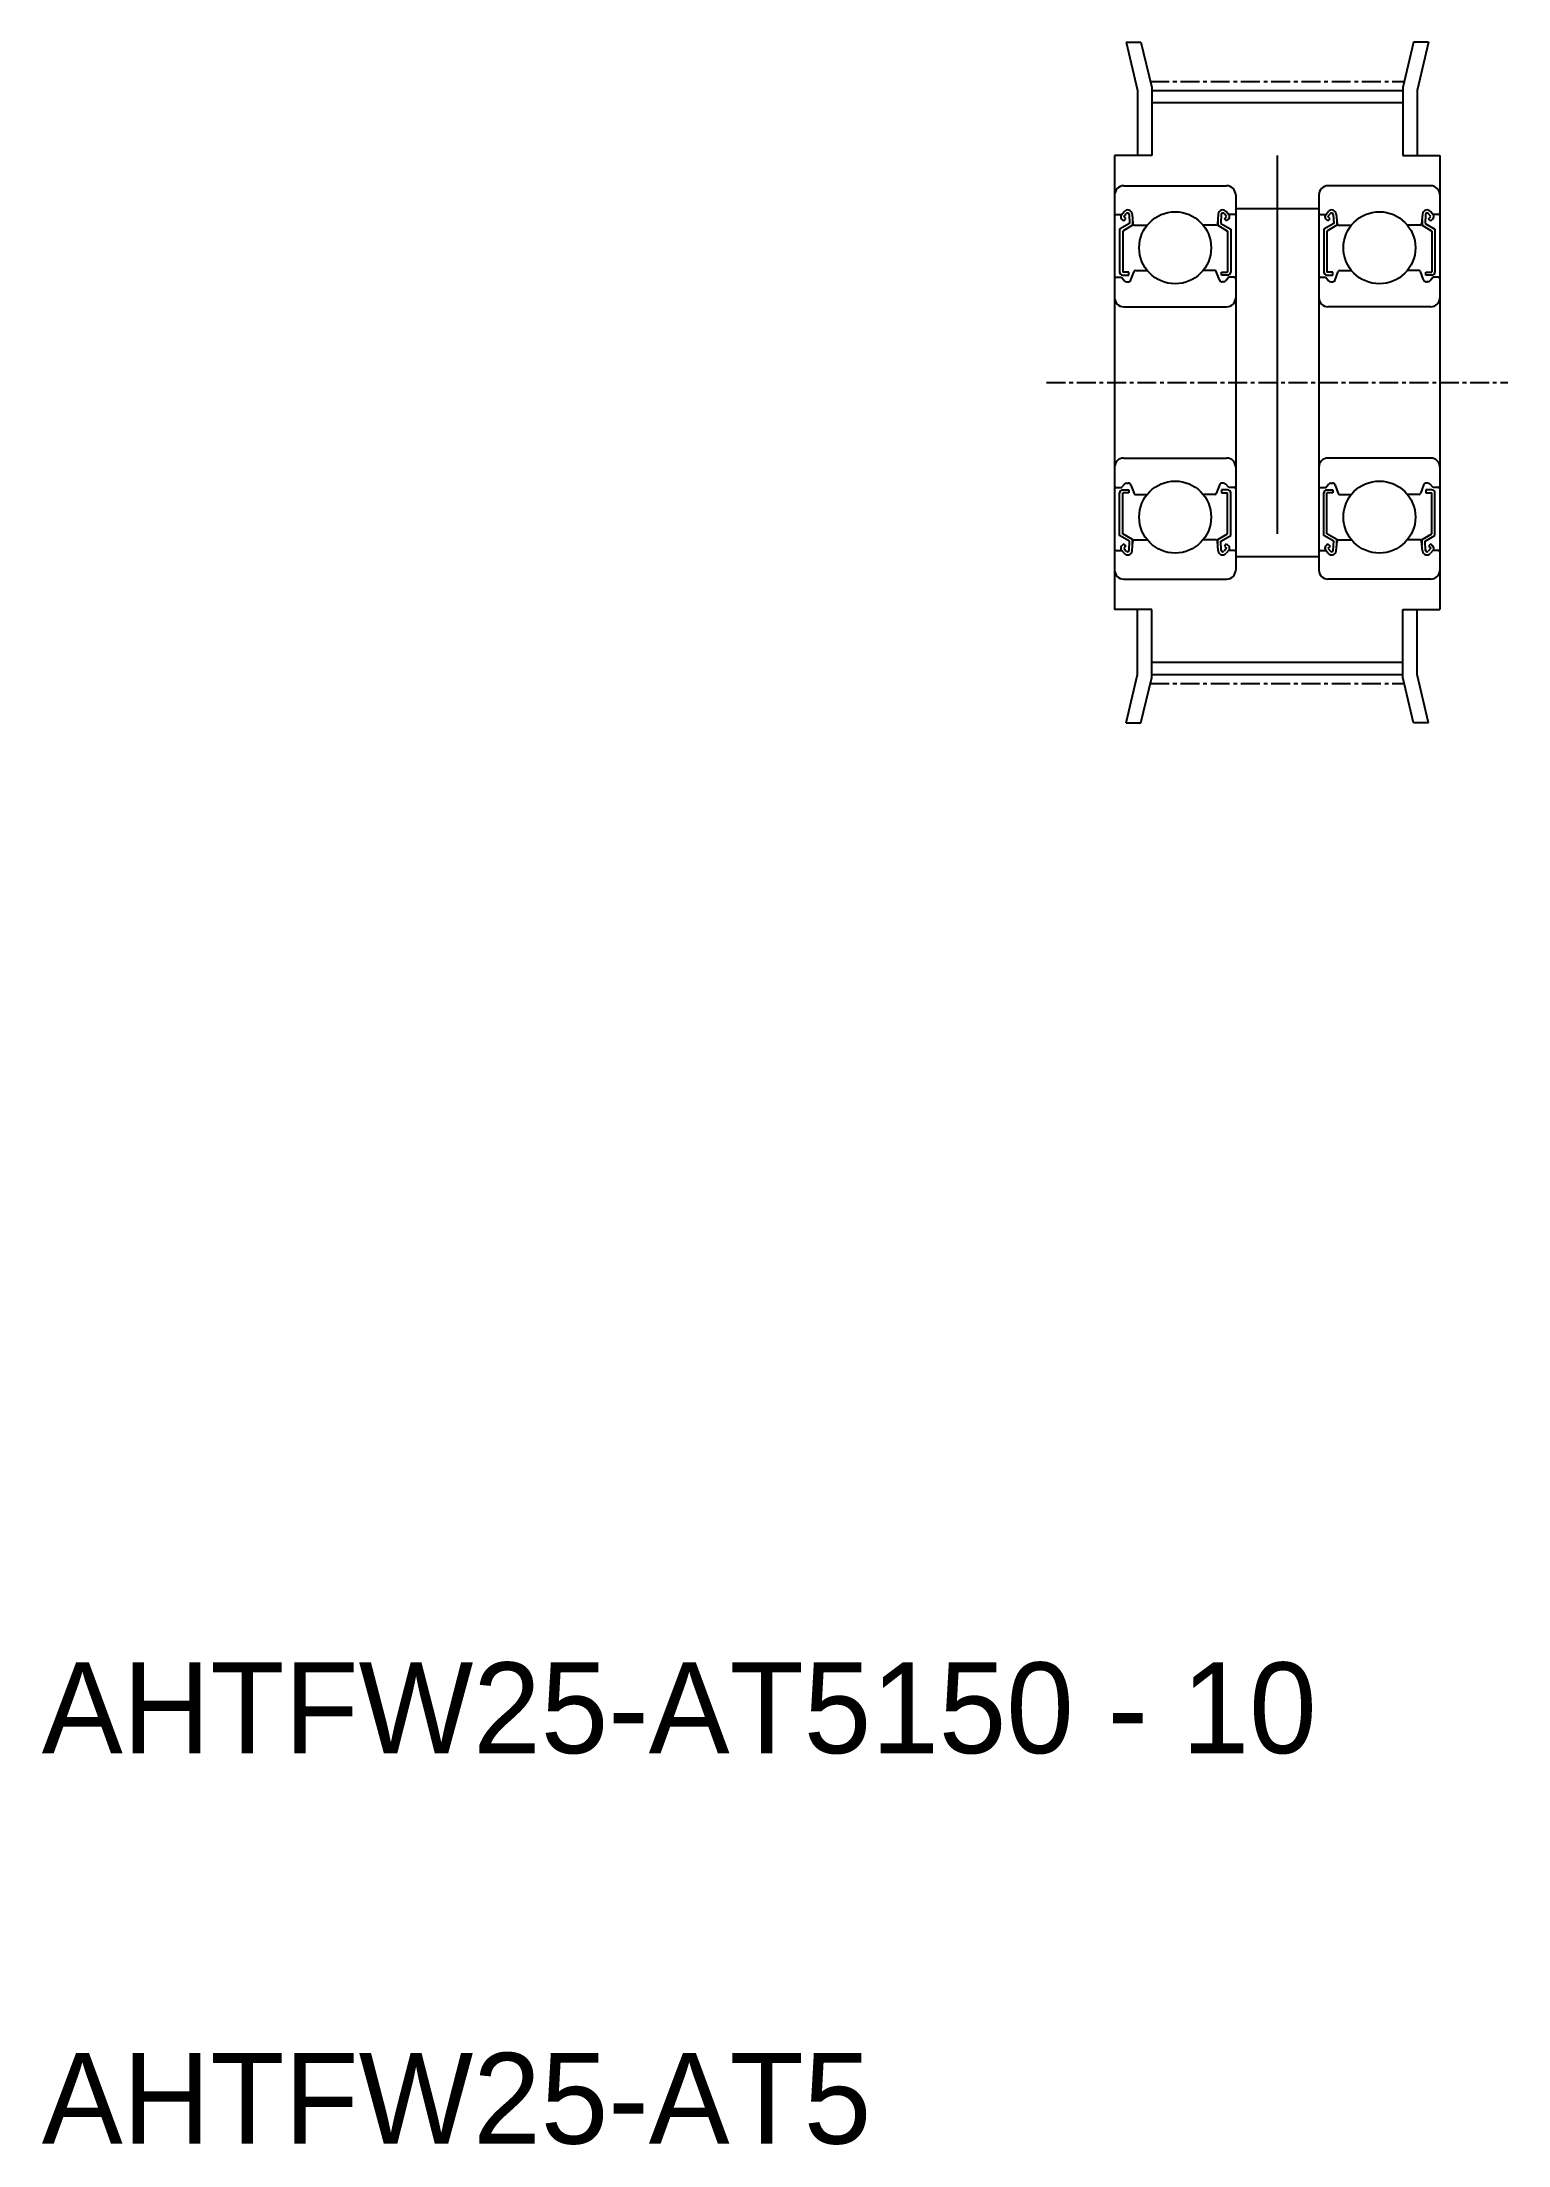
# Model space of a CAD drawing. Extents: x -286 to -189, y -76 to 63.
import ezdxf

# ---------------------------------------------------------------- set-up
doc = ezdxf.new("R2010")
doc.units = 0
doc.header["$MEASUREMENT"] = 0
doc.linetypes.add('CENTER', pattern=[2, 1.25, -0.25, 0.25, -0.25])
doc.layers.get('0').update_dxf_attribs({"linetype": 'CONTINUOUS'})
doc.layers.add('CENTER', color=1, linetype='CENTER')

msp = doc.modelspace()

# ---------------------------------------------------------------- linework, layer by layer
for p, q in [((-214.32, 63.11), (-213.34, 63.11)), ((-214.32, 63.11), (-213.57, 59.91)), ((-213.34, 63.11), (-212.62, 60.11)), ((-195.31, 63.11), (-196.02, 60.11)), ((-194.33, 63.11), (-195.31, 63.11)), ((-194.33, 63.11), (-195.07, 59.91)), ((-213.57, 59.91), (-213.57, 55.61)), ((-212.62, 60.11), (-212.62, 55.61)), ((-212.62, 59.91), (-196.02, 59.91)), ((-196.02, 60.11), (-196.02, 55.61)), ((-195.07, 59.91), (-195.07, 55.61)), ((-212.62, 59.12), (-196.02, 59.12)), ((-212.62, 55.61), (-215.07, 55.61)), ((-204.32, 55.61), (-204.32, 30.61)), ((-196.02, 55.61), (-193.57, 55.61)), ((-214.47, 53.61), (-207.67, 53.61)), ((-207.07, 53.01), (-207.07, 28.21)), ((-201.57, 53.01), (-201.57, 28.21)), ((-194.17, 53.61), (-200.97, 53.61)), ((-214.97, 51.71), (-214.61, 51.71)), ((-214.62, 51.7), (-214.45, 51.9)), ((-214.47, 51.57), (-214.3, 51.77)), ((-214.33, 51.43), (-214.47, 51.57)), ((-214.12, 51.71), (-214.09, 51.11)), ((-213.92, 51.74), (-213.87, 51.1)), ((-208.22, 51.74), (-208.28, 51.1)), ((-208.02, 51.71), (-208.05, 51.11)), ((-207.67, 51.57), (-207.84, 51.77)), ((-207.82, 51.43), (-207.67, 51.57)), ((-207.52, 51.7), (-207.69, 51.9)), ((-207.17, 51.71), (-207.53, 51.71)), ((-207.07, 52.11), (-201.57, 52.11)), ((-201.47, 51.71), (-201.11, 51.71)), ((-201.12, 51.7), (-200.95, 51.9)), ((-200.97, 51.57), (-200.8, 51.77)), ((-200.83, 51.43), (-200.97, 51.57)), ((-200.62, 51.71), (-200.59, 51.11)), ((-200.42, 51.74), (-200.37, 51.1)), ((-194.72, 51.74), (-194.78, 51.1)), ((-194.52, 51.71), (-194.55, 51.11)), ((-194.17, 51.57), (-194.34, 51.77)), ((-194.32, 51.43), (-194.17, 51.57)), ((-194.02, 51.7), (-194.19, 51.9)), ((-193.67, 51.71), (-194.03, 51.71)), ((-214.09, 51.11), (-214.74, 50.74)), ((-214.74, 50.74), (-214.74, 47.91)), ((-214.47, 51.29), (-214.61, 51.43)), ((-213.89, 51), (-214.54, 50.62)), ((-214.54, 50.62), (-214.54, 47.91)), ((-214.47, 51.29), (-214.33, 51.43)), ((-213.89, 51.36), (-213.89, 51)), ((-213.77, 51.01), (-212.92, 51.01)), ((-208.38, 51.01), (-209.22, 51.01)), ((-208.25, 51.36), (-208.25, 51)), ((-208.25, 51), (-207.6, 50.62)), ((-208.05, 51.11), (-207.4, 50.74)), ((-207.67, 51.29), (-207.82, 51.43)), ((-207.67, 51.29), (-207.53, 51.43)), ((-207.6, 50.62), (-207.6, 47.91)), ((-207.4, 50.74), (-207.4, 47.91)), ((-200.59, 51.11), (-201.24, 50.74)), ((-201.24, 50.74), (-201.24, 47.91)), ((-200.97, 51.29), (-201.11, 51.43)), ((-200.39, 51), (-201.04, 50.62)), ((-201.04, 50.62), (-201.04, 47.91)), ((-200.97, 51.29), (-200.83, 51.43)), ((-200.39, 51.36), (-200.39, 51)), ((-200.27, 51.01), (-199.42, 51.01)), ((-194.88, 51.01), (-195.72, 51.01)), ((-194.75, 51.36), (-194.75, 51)), ((-194.75, 51), (-194.1, 50.62)), ((-194.55, 51.11), (-193.9, 50.74)), ((-194.17, 51.29), (-194.32, 51.43)), ((-194.17, 51.29), (-194.03, 51.43)), ((-194.1, 50.62), (-194.1, 47.91)), ((-193.9, 50.74), (-193.9, 47.91)), ((-214.97, 47.56), (-214.62, 47.56)), ((-214.62, 47.56), (-214.43, 47.33)), ((-214.14, 47.91), (-214.54, 47.91)), ((-214.54, 47.71), (-214.14, 47.71)), ((-214.14, 47.71), (-214.14, 47.91)), ((-213.99, 47.39), (-213.79, 47.95)), ((-213.7, 48.01), (-212.92, 48.01)), ((-208.45, 48.01), (-209.22, 48.01)), ((-208.15, 47.39), (-208.35, 47.95)), ((-208, 47.91), (-207.6, 47.91)), ((-208, 47.71), (-208, 47.91)), ((-207.6, 47.71), (-208, 47.71)), ((-207.52, 47.56), (-207.71, 47.33)), ((-207.17, 47.56), (-207.52, 47.56)), ((-201.47, 47.56), (-201.12, 47.56)), ((-201.12, 47.56), (-200.93, 47.33)), ((-200.64, 47.91), (-201.04, 47.91)), ((-201.04, 47.71), (-200.64, 47.71)), ((-200.64, 47.71), (-200.64, 47.91)), ((-200.49, 47.39), (-200.29, 47.95)), ((-200.2, 48.01), (-199.42, 48.01)), ((-194.95, 48.01), (-195.72, 48.01)), ((-194.65, 47.39), (-194.85, 47.95)), ((-194.5, 47.71), (-194.5, 47.91)), ((-194.5, 47.91), (-194.1, 47.91)), ((-194.1, 47.71), (-194.5, 47.71)), ((-194.02, 47.56), (-194.21, 47.33)), ((-193.67, 47.56), (-194.02, 47.56)), ((-214.28, 47.26), (-214.18, 47.26)), ((-207.87, 47.26), (-207.96, 47.26)), ((-200.78, 47.26), (-200.68, 47.26)), ((-194.37, 47.26), (-194.46, 47.26)), ((-214.47, 45.61), (-207.67, 45.61)), ((-194.17, 45.61), (-200.97, 45.61)), ((-214.47, 35.61), (-207.67, 35.61)), ((-194.17, 35.61), (-200.97, 35.61)), ((-214.97, 33.66), (-214.62, 33.66)), ((-214.62, 33.66), (-214.43, 33.89)), ((-214.54, 33.51), (-214.14, 33.51)), ((-214.28, 33.96), (-214.18, 33.96)), ((-214.14, 33.51), (-214.14, 33.31)), ((-213.99, 33.83), (-213.79, 33.28)), ((-208.15, 33.83), (-208.35, 33.28)), ((-208, 33.51), (-208, 33.31)), ((-207.6, 33.51), (-208, 33.51)), ((-207.87, 33.96), (-207.96, 33.96)), ((-207.52, 33.66), (-207.71, 33.89)), ((-207.17, 33.66), (-207.52, 33.66)), ((-201.47, 33.66), (-201.12, 33.66)), ((-201.12, 33.66), (-200.93, 33.89)), ((-201.04, 33.51), (-200.64, 33.51)), ((-200.78, 33.96), (-200.68, 33.96)), ((-200.64, 33.51), (-200.64, 33.31)), ((-200.49, 33.83), (-200.29, 33.28)), ((-194.65, 33.83), (-194.85, 33.28)), ((-194.5, 33.51), (-194.5, 33.31)), ((-194.1, 33.51), (-194.5, 33.51)), ((-194.37, 33.96), (-194.46, 33.96)), ((-194.02, 33.66), (-194.21, 33.89)), ((-193.67, 33.66), (-194.02, 33.66)), ((-214.74, 30.49), (-214.74, 33.31)), ((-214.54, 30.6), (-214.54, 33.31)), ((-214.14, 33.31), (-214.54, 33.31)), ((-213.7, 33.21), (-212.92, 33.21)), ((-208.45, 33.21), (-209.22, 33.21)), ((-208, 33.31), (-207.6, 33.31)), ((-207.6, 30.6), (-207.6, 33.31)), ((-207.4, 30.49), (-207.4, 33.31)), ((-201.24, 30.49), (-201.24, 33.31)), ((-201.04, 30.6), (-201.04, 33.31)), ((-200.64, 33.31), (-201.04, 33.31)), ((-200.2, 33.21), (-199.42, 33.21)), ((-194.95, 33.21), (-195.72, 33.21)), ((-194.5, 33.31), (-194.1, 33.31)), ((-194.1, 30.6), (-194.1, 33.31)), ((-193.9, 30.49), (-193.9, 33.31)), ((-213.89, 30.23), (-214.54, 30.6)), ((-208.25, 30.23), (-207.6, 30.6)), ((-200.39, 30.23), (-201.04, 30.6)), ((-194.75, 30.23), (-194.1, 30.6)), ((-214.97, 29.51), (-214.61, 29.51)), ((-214.09, 30.11), (-214.74, 30.49)), ((-214.62, 29.53), (-214.45, 29.32)), ((-214.47, 29.94), (-214.61, 29.79)), ((-214.47, 29.94), (-214.33, 29.79)), ((-214.33, 29.79), (-214.47, 29.65)), ((-214.47, 29.65), (-214.3, 29.45)), ((-214.12, 29.51), (-214.09, 30.11)), ((-213.92, 29.49), (-213.87, 30.12)), ((-213.89, 29.87), (-213.89, 30.23)), ((-213.77, 30.21), (-212.92, 30.21)), ((-208.38, 30.21), (-209.22, 30.21)), ((-208.22, 29.49), (-208.28, 30.12)), ((-208.25, 29.87), (-208.25, 30.23)), ((-208.05, 30.11), (-207.4, 30.49)), ((-208.02, 29.51), (-208.05, 30.11)), ((-207.67, 29.65), (-207.84, 29.45)), ((-207.67, 29.94), (-207.82, 29.79)), ((-207.82, 29.79), (-207.67, 29.65)), ((-207.52, 29.53), (-207.69, 29.32)), ((-207.67, 29.94), (-207.53, 29.79)), ((-207.17, 29.51), (-207.53, 29.51)), ((-201.47, 29.51), (-201.11, 29.51)), ((-200.59, 30.11), (-201.24, 30.49)), ((-201.12, 29.53), (-200.95, 29.32)), ((-200.97, 29.94), (-201.11, 29.79)), ((-200.97, 29.94), (-200.83, 29.79)), ((-200.83, 29.79), (-200.97, 29.65)), ((-200.97, 29.65), (-200.8, 29.45)), ((-200.62, 29.51), (-200.59, 30.11)), ((-200.42, 29.49), (-200.37, 30.12)), ((-200.39, 29.87), (-200.39, 30.23)), ((-200.27, 30.21), (-199.42, 30.21)), ((-194.88, 30.21), (-195.72, 30.21)), ((-194.72, 29.49), (-194.78, 30.12)), ((-194.75, 29.87), (-194.75, 30.23)), ((-194.55, 30.11), (-193.9, 30.49)), ((-194.52, 29.51), (-194.55, 30.11)), ((-194.17, 29.65), (-194.34, 29.45)), ((-194.17, 29.94), (-194.32, 29.79)), ((-194.32, 29.79), (-194.17, 29.65)), ((-194.02, 29.53), (-194.19, 29.32)), ((-194.17, 29.94), (-194.03, 29.79)), ((-193.67, 29.51), (-194.03, 29.51)), ((-207.07, 29.11), (-201.57, 29.11)), ((-214.47, 27.61), (-207.67, 27.61)), ((-194.17, 27.61), (-200.97, 27.61)), ((-212.62, 25.61), (-215.07, 25.61)), ((-213.57, 21.31), (-213.57, 25.61)), ((-212.62, 21.11), (-212.62, 25.61)), ((-196.02, 21.11), (-196.02, 25.61)), ((-196.02, 25.61), (-193.57, 25.61)), ((-195.07, 21.31), (-195.07, 25.61)), ((-214.32, 18.11), (-213.57, 21.31)), ((-213.34, 18.11), (-212.62, 21.11)), ((-212.62, 22.11), (-196.02, 22.11)), ((-212.62, 21.31), (-196.02, 21.31)), ((-195.31, 18.11), (-196.02, 21.11)), ((-194.33, 18.11), (-195.07, 21.31)), ((-214.32, 18.11), (-213.34, 18.11)), ((-194.33, 18.11), (-195.31, 18.11))]:
    msp.add_line(p, q)
at = {"color": 7, "linetype": 'Continuous'}
for p, q in [((-215.07, 55.61), (-215.07, 25.61)), ((-193.57, 55.61), (-193.57, 25.61))]:
    msp.add_line(p, q, dxfattribs=at)
for centre in [(-211.07, 49.51), (-197.57, 49.51), (-211.07, 31.71), (-197.57, 31.71)]:
    msp.add_circle(centre, 2.38)
for centre, radius, start, end in [((-214.47, 53.01), 0.6, 90, 180), ((-207.67, 53.01), 0.6, 0, 90), ((-200.97, 53.01), 0.6, 90, 180), ((-194.17, 53.01), 0.6, 0, 90), ((-214.97, 51.81), 0.1, 180, 270), ((-214.47, 51.57), 0.2, 140.137, 225.002), ((-214.22, 51.71), 0.3, 4.9354, 140.137), ((-214.22, 51.71), 0.1, 3.1017, 139.9503), ((-207.92, 51.71), 0.3, 39.863, 175.0646), ((-207.92, 51.71), 0.1, 40.0497, 176.8983), ((-207.67, 51.57), 0.2, 314.998, 39.863), ((-207.17, 51.81), 0.1, 270, 0), ((-201.47, 51.81), 0.1, 180, 270), ((-200.97, 51.57), 0.2, 140.137, 225.002), ((-200.72, 51.71), 0.3, 4.9354, 140.137), ((-200.72, 51.71), 0.1, 3.1017, 139.9503), ((-194.42, 51.71), 0.3, 39.863, 175.0646), ((-194.42, 51.71), 0.1, 40.0497, 176.8983), ((-194.17, 51.57), 0.2, 314.998, 39.863), ((-193.67, 51.81), 0.1, 270, 0), ((-213.77, 51.11), 0.1, 184.9354, 270), ((-208.38, 51.11), 0.1, 270, 355.0646), ((-200.27, 51.11), 0.1, 184.9354, 270), ((-194.88, 51.11), 0.1, 270, 355.0646), ((-214.97, 47.46), 0.1, 90, 180.8103), ((-214.54, 47.91), 0.2, 180, 270), ((-214.28, 47.46), 0.2, 219.9762, 270), ((-214.18, 47.46), 0.2, 270, 339.9916), ((-213.7, 47.91), 0.1, 90, 159.9916), ((-208.45, 47.91), 0.1, 20.0084, 90), ((-207.96, 47.46), 0.2, 200.0084, 270), ((-207.87, 47.46), 0.2, 270, 320.0238), ((-207.6, 47.91), 0.2, 270, 0), ((-207.17, 47.46), 0.1, 359.1897, 90), ((-201.47, 47.46), 0.1, 90, 180.8103), ((-201.04, 47.91), 0.2, 180, 270), ((-200.78, 47.46), 0.2, 219.9762, 270), ((-200.68, 47.46), 0.2, 270, 339.9916), ((-200.2, 47.91), 0.1, 90, 159.9916), ((-194.95, 47.91), 0.1, 20.0084, 90), ((-194.46, 47.46), 0.2, 200.0084, 270), ((-194.37, 47.46), 0.2, 270, 320.0238), ((-194.1, 47.91), 0.2, 270, 0), ((-193.67, 47.46), 0.1, 359.1897, 90), ((-214.47, 46.21), 0.6, 180, 270), ((-207.67, 46.21), 0.6, 270, 0), ((-200.97, 46.21), 0.6, 180, 270), ((-194.17, 46.21), 0.6, 270, 0), ((-214.47, 35.01), 0.6, 90, 180), ((-207.67, 35.01), 0.6, 0, 90), ((-200.97, 35.01), 0.6, 90, 180), ((-194.17, 35.01), 0.6, 0, 90), ((-214.97, 33.76), 0.1, 179.1897, 270), ((-214.54, 33.31), 0.2, 90, 180), ((-214.28, 33.76), 0.2, 90, 140.0238), ((-214.18, 33.76), 0.2, 20.0084, 90), ((-207.96, 33.76), 0.2, 90, 159.9916), ((-207.87, 33.76), 0.2, 39.9762, 90), ((-207.6, 33.31), 0.2, 0, 90), ((-207.17, 33.76), 0.1, 270, 0.8103), ((-201.47, 33.76), 0.1, 179.1897, 270), ((-201.04, 33.31), 0.2, 90, 180), ((-200.78, 33.76), 0.2, 90, 140.0238), ((-200.68, 33.76), 0.2, 20.0084, 90), ((-194.46, 33.76), 0.2, 90, 159.9916), ((-194.37, 33.76), 0.2, 39.9762, 90), ((-194.1, 33.31), 0.2, 0, 90), ((-193.67, 33.76), 0.1, 270, 0.8103), ((-213.7, 33.31), 0.1, 200.0084, 270), ((-208.45, 33.31), 0.1, 270, 339.9916), ((-200.2, 33.31), 0.1, 200.0084, 270), ((-194.95, 33.31), 0.1, 270, 339.9916), ((-214.97, 29.41), 0.1, 90, 180), ((-214.47, 29.65), 0.2, 134.998, 219.863), ((-214.22, 29.51), 0.3, 219.863, 355.0646), ((-214.22, 29.52), 0.1, 220.0497, 356.8983), ((-213.77, 30.11), 0.1, 90, 175.0646), ((-208.38, 30.11), 0.1, 4.9354, 90), ((-207.92, 29.51), 0.3, 184.9354, 320.137), ((-207.92, 29.52), 0.1, 183.1017, 319.9503), ((-207.67, 29.65), 0.2, 320.137, 45.002), ((-207.17, 29.41), 0.1, 0, 90), ((-201.47, 29.41), 0.1, 90, 180), ((-200.97, 29.65), 0.2, 134.998, 219.863), ((-200.72, 29.51), 0.3, 219.863, 355.0646), ((-200.72, 29.52), 0.1, 220.0497, 356.8983), ((-200.27, 30.11), 0.1, 90, 175.0646), ((-194.88, 30.11), 0.1, 4.9354, 90), ((-194.42, 29.51), 0.3, 184.9354, 320.137), ((-194.42, 29.52), 0.1, 183.1017, 319.9503), ((-194.17, 29.65), 0.2, 320.137, 45.002), ((-193.67, 29.41), 0.1, 0, 90), ((-214.47, 28.21), 0.6, 180, 270), ((-207.67, 28.21), 0.6, 270, 0), ((-200.97, 28.21), 0.6, 180, 270), ((-194.17, 28.21), 0.6, 270, 0)]:
    msp.add_arc(centre, radius, start, end)
at = {"layer": 'CENTER', "color": 1, "linetype": 'CENTER'}
for p, q in [((-212.72, 60.51), (-195.93, 60.51)), ((-219.57, 40.61), (-189.07, 40.61)), ((-212.72, 20.72), (-195.93, 20.72))]:
    msp.add_line(p, q, dxfattribs=at)

# ---------------------------------------------------------------- texts
at = {"color": 7, "linetype": 'Continuous'}
for s, p in [('AHTFW25-AT5150 - 10', (-285.99, -50)), ('AHTFW25-AT5', (-285.99, -75.81))]:
    msp.add_text(s, height=6, dxfattribs=at).set_placement(p)

doc.saveas('drawing.dxf')
